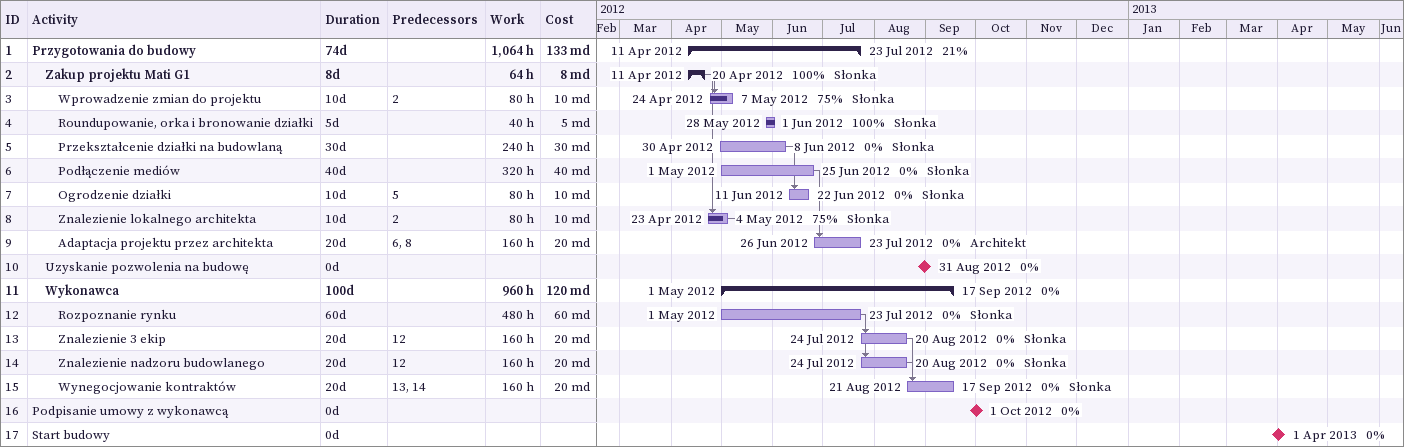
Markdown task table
| ID | Level | Task | Duration | Start | Finish | Predecessors | Resources | % complete | Work (h) | Cost (md) |
|---|---|---|---|---|---|---|---|---|---|---|
| 1 | 1 | **Przygotowania do budowy** | 74d | 2012-04-11 | 2012-07-23 |  |  | 21 | 1064 | 133 |
| 2 | 2 | **Zakup projektu Mati G1** | 8d | 2012-04-11 | 2012-04-20 |  | Słonka | 100 | 64 | 8 |
| 3 | 3 | Wprowadzenie zmian do projektu | 10d | 2012-04-24 | 2012-05-07 | 2 | Słonka | 75 | 80 | 10 |
| 4 | 3 | Roundupowanie, orka i bronowanie działki | 5d | 2012-05-28 | 2012-06-01 |  | Słonka | 100 | 40 | 5 |
| 5 | 3 | Przekształcenie działki na budowlaną | 30d | 2012-04-30 | 2012-06-08 |  | Słonka | 0 | 240 | 30 |
| 6 | 3 | Podłączenie mediów | 40d | 2012-05-01 | 2012-06-25 |  | Słonka | 0 | 320 | 40 |
| 7 | 3 | Ogrodzenie działki | 10d | 2012-06-11 | 2012-06-22 | 5 | Słonka | 0 | 80 | 10 |
| 8 | 3 | Znalezienie lokalnego architekta | 10d | 2012-04-23 | 2012-05-04 | 2 | Słonka | 75 | 80 | 10 |
| 9 | 3 | Adaptacja projektu przez architekta | 20d | 2012-06-26 | 2012-07-23 | 6, 8 | Architekt | 0 | 160 | 20 |
| 10 | 2 | Uzyskanie pozwolenia na budowę | 0d | 2012-08-31 | 2012-08-31 |  |  | 0 |  |  |
| 11 | 2 | **Wykonawca** | 100d | 2012-05-01 | 2012-09-17 |  |  | 0 | 960 | 120 |
| 12 | 3 | Rozpoznanie rynku | 60d | 2012-05-01 | 2012-07-23 |  | Słonka | 0 | 480 | 60 |
| 13 | 3 | Znalezienie 3 ekip | 20d | 2012-07-24 | 2012-08-20 | 12 | Słonka | 0 | 160 | 20 |
| 14 | 3 | Znalezienie nadzoru budowlanego | 20d | 2012-07-24 | 2012-08-20 | 12 | Słonka | 0 | 160 | 20 |
| 15 | 3 | Wynegocjowanie kontraktów | 20d | 2012-08-21 | 2012-09-17 | 13, 14 | Słonka | 0 | 160 | 20 |
| 16 | 1 | Podpisanie umowy z wykonawcą | 0d | 2012-10-01 | 2012-10-01 |  |  | 0 |  |  |
| 17 | 1 | Start budowy | 0d | 2013-04-01 | 2013-04-01 |  |  | 0 |  |  |
